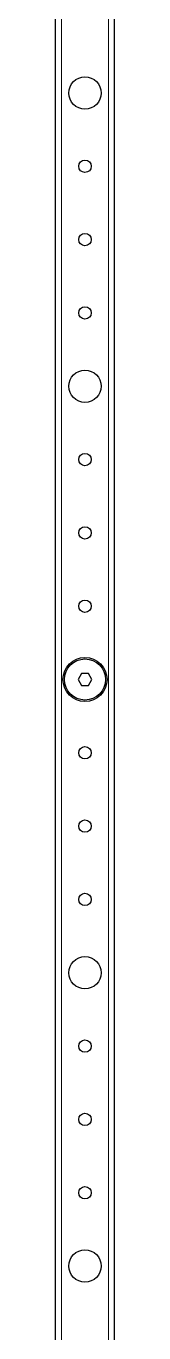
# Model space of a CAD drawing. Header units: millimetres. Extents: x -1275 to 3240, y -1281 to 1219.
# Drawn here: x -247.8 to -227.8, y -444 to 1.6 of the extents above; entities that cross this region are included whole.
import ezdxf

# ---------------------------------------------------------------- set-up
doc = ezdxf.new("R2010")
doc.units = ezdxf.units.MM

msp = doc.modelspace()

# ---------------------------------------------------------------- linework, layer by layer
at = {"color": 7, "linetype": 'Continuous', "lineweight": 25}
for p, q in [((-247.76, -838.72), (-247.76, 396.28)), ((-227.76, -838.72), (-227.76, 396.28)), ((-238.91, -219.22), (-240.07, -221.22)), ((-240.07, -221.22), (-238.91, -223.22)), ((-236.6, -219.22), (-238.91, -219.22)), ((-235.45, -221.22), (-236.6, -219.22)), ((-236.6, -223.22), (-235.45, -221.22)), ((-238.91, -223.22), (-236.6, -223.22))]:
    msp.add_line(p, q, dxfattribs=at)
at = {"color": 8, "linetype": 'Continuous', "lineweight": 18}
for p, q in [((-245.76, -838.72), (-245.76, 396.28)), ((-229.76, -838.72), (-229.76, 396.28))]:
    msp.add_line(p, q, dxfattribs=at)
at = {"color": 7, "linetype": 'Continuous', "lineweight": 25}
for centre, radius in [((-237.76, -21.22), 5.5), ((-237.76, -46.22), 2.1), ((-237.76, -71.22), 2.1), ((-237.76, -96.22), 2.1), ((-237.76, -121.22), 5.5), ((-237.76, -146.22), 2.1), ((-237.76, -171.22), 2.1), ((-237.76, -196.22), 2.1), ((-237.76, -221.22), 7.5), ((-237.76, -221.22), 7), ((-237.76, -246.22), 2.1), ((-237.76, -271.22), 2.1), ((-237.76, -296.22), 2.1), ((-237.76, -321.22), 5.5), ((-237.76, -346.22), 2.1), ((-237.76, -371.22), 2.1), ((-237.76, -396.22), 2.1), ((-237.76, -421.22), 5.5)]:
    msp.add_circle(centre, radius, dxfattribs=at)

doc.saveas('drawing.dxf')
